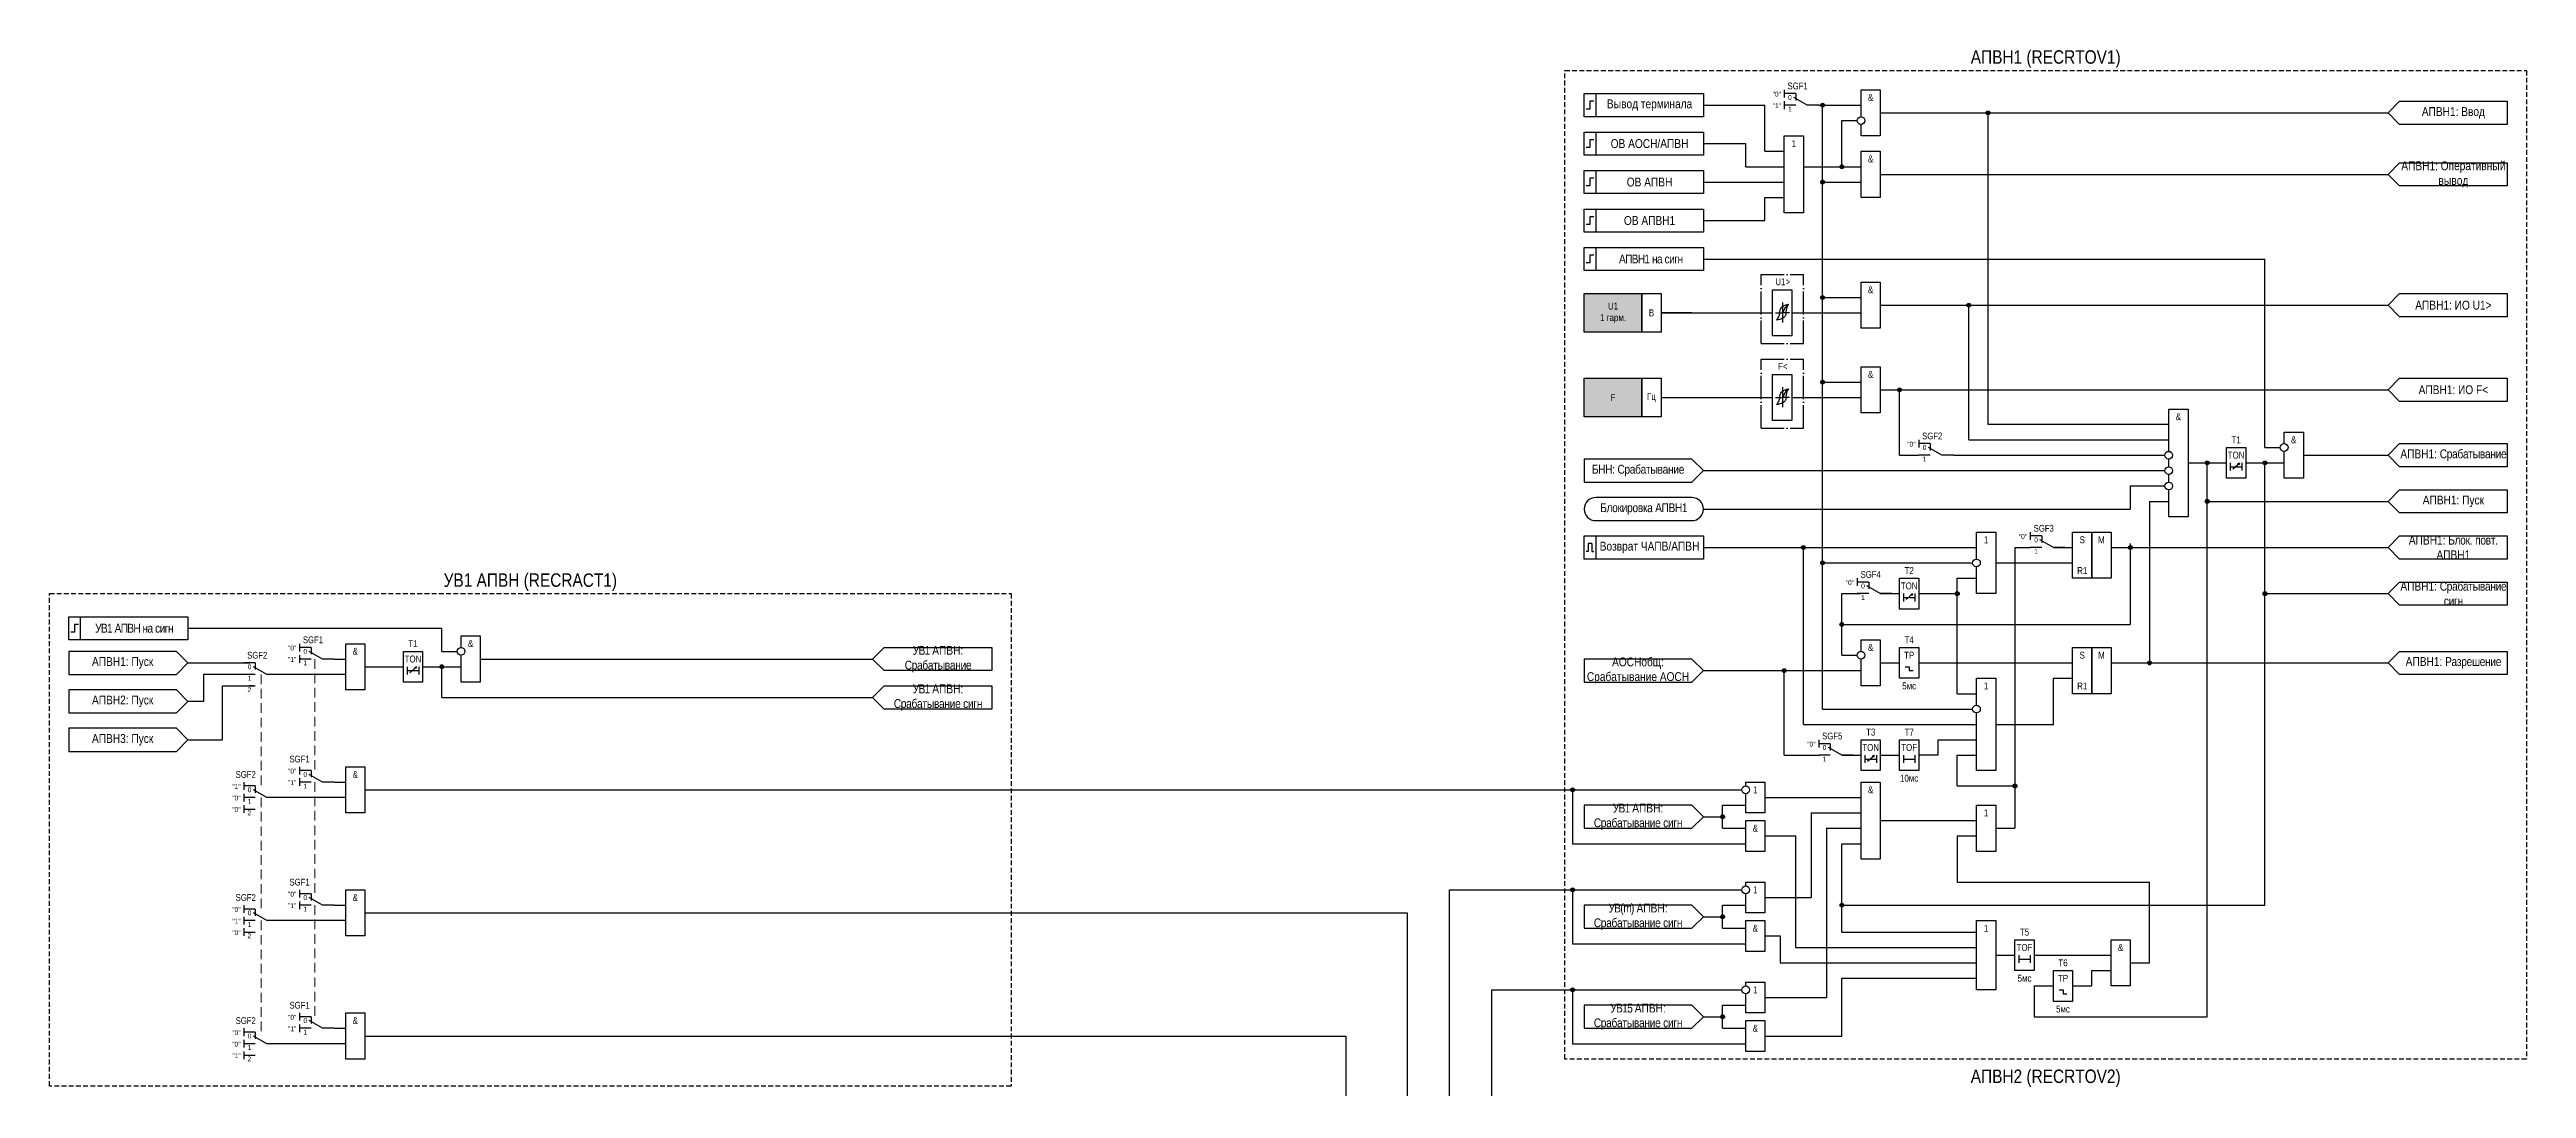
# Model space of a CAD drawing. Header units: millimetres. Extents: x -1017 to 1389, y -932 to 1669.
# Drawn here: x -354 to 290, y -410 to -140 of the extents above; entities that cross this region are included whole.
import ezdxf
from ezdxf.enums import TextEntityAlignment as Align

# ---------------------------------------------------------------- set-up
doc = ezdxf.new("R2010")
doc.units = ezdxf.units.MM
doc.linetypes.add('ACAD_ISO04W100', pattern=[30, 24, -3, 0, -3])
doc.linetypes.add('штриховая2', pattern=[0.375, 0.25, -0.125])
doc.layers.add('Основная', color=7, linetype='Continuous')
doc.layers.add('Штриховая', color=7, linetype='штриховая2', lineweight=20)
doc.styles.add('1.8_Gost_RD', font='ARIALN.TTF', dxfattribs={"height": 1.8})
doc.styles.add('2.5_Gost_RD', font='ARIALN.TTF', dxfattribs={"height": 2.5})
doc.styles.add('3.5_Gost_RD', font='ARIALN.TTF', dxfattribs={"height": 3.5})
doc.styles.add('Вывод', font='ARIALN.TTF', dxfattribs={"height": 2.5})
doc.styles.add('Компонент', font='ARIALN.TTF', dxfattribs={"height": 3.5})

# ---------------------------------------------------------------- blocks, each defined once
blk = doc.blocks.new('Точка')
at = {"ltscale": 100}
h = blk.add_hatch(color=256, dxfattribs=at)
h.dxf.hatch_style = 1
edge = h.paths.add_edge_path()
edge.add_arc((0, 0), 0.5, 0, 360)
blk.add_circle((0, 0), 0.5, dxfattribs=at)
blk = doc.blocks.new('*U79')
at = {"layer": 'Основная', "color": 0}
blk.add_line((0, 0), (7, 4), dxfattribs=at)
at = {"layer": 'Основная', "ltscale": 0.35}
blk.add_line((6, 6), (6, 2.5), dxfattribs=at)
blk = doc.blocks.new('*U91')
at = {"layer": 'Основная', "color": 0}
for p, q in [((-3, 6), (-9, 6)), ((-3, 0), (-9, 0)), ((9, 0), (3, 0))]:
    blk.add_line(p, q, dxfattribs=at)
at = {"layer": 'Основная', "ltscale": 0.25, "xscale": -1}
blk.add_blockref('*U79', (3, 0), dxfattribs=at)
at = {"layer": 'Основная'}
for tag, height, style, p in [('В1', 2.5, 'Вывод', (-13, 6)), ('В2', 2.5, 'Вывод', (-6, 4)), ('ОУ', 3.5, 'Компонент', (-2, 10)), ('В3', 2.5, 'Вывод', (-6, -2))]:
    blk.add_attdef(tag, text='', height=height, dxfattribs=dict(at, style=style)).set_placement(p, align=Align.MIDDLE_CENTER)
blk = doc.blocks.new('*U70')
at = {"layer": 'Основная', "linetype": 'ACAD_ISO04W100', "ltscale": 0.25}
for p, q in [((0, 0), (11, 0)), ((0, -18), (0, 0)), ((11, -18), (11, 0)), ((0, -18), (11, -18))]:
    blk.add_line(p, q, dxfattribs=at)
at = {"layer": 'Основная', "style": 'Компонент'}
blk.add_attdef('ОУ', text='', height=3.5, dxfattribs=at).set_placement((11, 0), align=Align.MIDDLE_CENTER)
blk = doc.blocks.new('*U92')
at = {"layer": 'Основная', "color": 0}
for p, q in [((-3, 6), (-9, 6)), ((-3, 0), (-9, 0)), ((9, 0), (3, 0))]:
    blk.add_line(p, q, dxfattribs=at)
at = {"layer": 'Основная', "ltscale": 0.25, "xscale": -1}
blk.add_blockref('*U79', (3, 0), dxfattribs=at)
at = {"layer": 'Основная'}
for tag, height, style, p in [('В1', 2.5, 'Вывод', (-13, 6)), ('В2', 2.5, 'Вывод', (-6, 4)), ('ОУ', 3.5, 'Компонент', (-2, 10)), ('В3', 2.5, 'Вывод', (-6, -2))]:
    blk.add_attdef(tag, text='', height=height, dxfattribs=dict(at, style=style)).set_placement(p, align=Align.MIDDLE_CENTER)
blk = doc.blocks.new('*U93')
at = {"layer": 'Основная', "color": 0}
for p, q in [((-3, 6), (-9, 6)), ((-3, 0), (-9, 0)), ((9, 0), (3, 0))]:
    blk.add_line(p, q, dxfattribs=at)
at = {"layer": 'Основная', "ltscale": 0.25, "xscale": -1}
blk.add_blockref('*U79', (3, 0), dxfattribs=at)
at = {"layer": 'Основная'}
for tag, height, style, p in [('ОУ', 3.5, 'Компонент', (-9, 12)), ('В1', 2.5, 'Вывод', (-13, 6)), ('В2', 2.5, 'Вывод', (-6, 4)), ('В3', 2.5, 'Вывод', (-6, -2))]:
    blk.add_attdef(tag, text='', height=height, dxfattribs=dict(at, style=style)).set_placement(p, align=Align.MIDDLE_CENTER)
blk = doc.blocks.new('*U94')
at = {"layer": 'Основная', "color": 0}
for p, q in [((-3, 6), (-9, 6)), ((-3, 0), (-9, 0)), ((9, 0), (3, 0))]:
    blk.add_line(p, q, dxfattribs=at)
at = {"layer": 'Основная', "ltscale": 0.25, "xscale": -1}
blk.add_blockref('*U79', (3, 0), dxfattribs=at)
at = {"layer": 'Основная'}
for tag, height, style, p in [('ОУ', 3.5, 'Компонент', (-8, 12)), ('В1', 2.5, 'Вывод', (-13, 6)), ('В2', 2.5, 'Вывод', (-6, 4)), ('В3', 2.5, 'Вывод', (-6, -2))]:
    blk.add_attdef(tag, text='', height=height, dxfattribs=dict(at, style=style)).set_placement(p, align=Align.MIDDLE_CENTER)

msp = doc.modelspace()

# ---------------------------------------------------------------- hatches: boundary and pattern name
at = {"ltscale": 100, "true_color": 0xf7941d}
h = msp.add_hatch(color=30, dxfattribs=at)
h.dxf.hatch_style = 1
h.paths.add_polyline_path([(45, -203), (60, -203), (60, -213), (45, -213)])
h = msp.add_hatch(color=30, dxfattribs=at)
h.dxf.hatch_style = 1
h.paths.add_polyline_path([(45, -225), (60, -225), (60, -235), (45, -235)])

# ---------------------------------------------------------------- linework, layer by layer
at = {"ltscale": 100}
for p, q in [((213.7, -248.54), (215.37, -247.05)), ((215.37, -247.05), (214.85, -247.27)), ((215.37, -247.05), (215.11, -247.52)), ((47, -268), (47, -270)), ((47, -270), (47.5, -270)), ((102, -315), (102, -269)), ((187, -268), (187, -289)), ((112, -297), (112, -281)), ((128.7, -282.54), (130.37, -281.05)), ((130.37, -281.05), (129.85, -281.27)), ((130.37, -281.05), (130.11, -281.52)), ((142, -281), (142, -277)), ((142, -307), (142, -281)), ((-252, -296), (-252, -290)), ((-277, -302), (-295, -302)), ((-280, -298), (-279, -298)), ((-260.3, -301.54), (-258.63, -300.05)), ((-258.63, -300.05), (-259.15, -300.27)), ((-258.63, -300.05), (-258.89, -300.52)), ((-252, -308), (-252, -300)), ((97, -323), (97, -301)), ((-303.5, -305), (-300.5, -305)), ((167, -315), (167, -303)), ((107, -311), (142, -311)), ((137, -323), (137, -319)), ((118.7, -324.54), (120.37, -323.05)), ((120.37, -323.05), (119.85, -323.27)), ((120.37, -323.05), (120.11, -323.52)), ((122, -323), (127, -323)), ((137, -323), (132, -323)), ((142, -331), (142, -323)), ((92, -334), (97, -334)), ((104, -338), (104, -360)), ((100, -373), (100, -344)), ((108, -342), (108, -386)), ((112, -369), (112, -346)), ((142, -344), (142, -356)), ((192, -377), (192, -356)), ((96, -370), (96, -377)), ((177, -383), (177, -379)), ((162, -383), (162, -391)), ((162, -383), (167, -383))]:
    msp.add_line(p, q, dxfattribs=at)
at = {"color": 3, "ltscale": 100}
for p, q in [((129.5, -301), (130.5, -301)), ((169.5, -385), (170.5, -385))]:
    msp.add_line(p, q, dxfattribs=at)
at = {"color": 6, "ltscale": 100}
for p, q in [((-277, -334), (-295, -334)), ((-280, -330), (-279, -330)), ((42, -332), (42, -346)), ((-303.5, -337), (-300.5, -337)), ((76, -339), (81, -339)), ((81, -342), (81, -336)), ((42, -358), (42, -372)), ((-277, -366), (-295, -366)), ((-280, -362), (-279, -362)), ((-272, -364), (-1, -364)), ((-1, -364), (-1, -597)), ((76, -365), (81, -365)), ((81, -368), (81, -362)), ((-303.5, -369), (-300.5, -369)), ((42, -384), (42, -398)), ((76, -391), (81, -391)), ((81, -394), (81, -388)), ((-277, -398), (-295, -398)), ((-280, -394), (-279, -394)), ((-272, -396), (-17, -396)), ((-17, -396), (-17, -862)), ((-303.5, -401), (-300.5, -401))]:
    msp.add_line(p, q, dxfattribs=at)
at = {"ltscale": 100}
for points in [[(45, -203), (60, -203), (60, -213), (45, -213)], [(60, -203), (65, -203), (65, -213), (60, -213)], [(45, -225), (60, -225), (60, -235), (45, -235)], [(60, -225), (65, -225), (65, -235), (60, -235)], [(212, -243), (217, -243), (217, -251), (212, -251)], [(172, -265), (177, -265), (177, -277), (172, -277)], [(177, -265), (182, -265), (182, -277), (177, -277)], [(127, -277), (132, -277), (132, -285), (127, -285)], [(-262, -296), (-257, -296), (-257, -304), (-262, -304)], [(172, -295), (177, -295), (177, -307), (172, -307)], [(177, -295), (182, -295), (182, -307), (177, -307)], [(117, -319), (122, -319), (122, -327), (117, -327)]]:
    msp.add_lwpolyline(points, close=True, dxfattribs=at)
for points in [[(213, -247), (213, -249)], [(213, -248), (216, -248)], [(216, -247), (216, -249)], [(128, -281), (128, -283)], [(128, -282), (131, -282)], [(131, -281), (131, -283)], [(-302, -302), (-314, -302), (-314, -309), (-318, -309)], [(-261, -300), (-261, -302)], [(-261, -301), (-258, -301)], [(-258, -300), (-258, -302)], [(-318, -319), (-309, -319), (-309, -305), (-301, -305), (-301, -305), (-302, -305)], [(118, -323), (118, -325)], [(118, -324), (121, -324)], [(121, -323), (121, -325)], [(92, -396), (112, -396), (112, -381), (147, -381)]]:
    msp.add_lwpolyline(points, dxfattribs=at)
msp.add_lwpolyline([(48, -262), (73, -262, 1), (73, -256), (48, -256, 1)], format="xyb", close=True, dxfattribs=at)
at = {"color": 3, "ltscale": 100}
for points in [[(127, -295), (132, -295), (132, -303), (127, -303)], [(127, -319), (132, -319), (132, -327), (127, -327)], [(157, -371), (162, -371), (162, -379), (157, -379)], [(167, -379), (172, -379), (172, -387), (167, -387)]]:
    msp.add_lwpolyline(points, close=True, dxfattribs=at)
for points in [[(128.5, -300), (129.5, -300)], [(129.5, -300), (129.5, -301)], [(128, -323), (128, -325)], [(128, -324), (131, -324)], [(131, -323), (131, -325)], [(158, -375), (158, -377)], [(158, -376), (161, -376)], [(161, -375), (161, -377)], [(168.5, -384), (169.5, -384)], [(169.5, -384), (169.5, -385)]]:
    msp.add_lwpolyline(points, dxfattribs=at)
at = {"layer": 'Основная', "ltscale": 100}
for p, q in [((92, -166), (92, -154)), ((97, -150), (97, -152)), ((97, -153), (97, -155)), ((107, -311), (107, -154)), ((150, -237), (150, -156)), ((87, -170), (87, -164)), ((92, -184), (92, -178)), ((222, -243), (222, -194)), ((94, -203.5), (94, -202)), ((94, -202), (99, -202)), ((94, -211), (94, -203)), ((99, -202), (99, -208)), ((145, -241), (145, -206)), ((73, -208), (65, -208)), ((94, -214), (94, -211)), ((99, -208), (117, -208)), ((99, -208), (99, -214)), ((99, -214), (94, -214)), ((94, -225.5), (94, -224)), ((94, -224), (99, -224)), ((94, -233), (94, -225)), ((99, -224), (99, -230)), ((99, -230), (117, -230)), ((99, -230), (99, -236)), ((122, -228), (132, -228)), ((127, -245), (127, -228)), ((94, -236), (94, -233)), ((99, -236), (94, -236)), ((197, -237), (150, -237)), ((132, -241), (132, -243)), ((145, -241), (197, -241)), ((76, -249), (196, -249)), ((207, -391), (207, -247)), ((222, -362), (222, -247)), ((187, -253), (187, -259)), ((192, -257), (192, -299)), ((76, -259), (187, -259)), ((157, -269), (157, -342)), ((161, -265), (161, -267)), ((182, -269), (254, -269)), ((107, -273), (146, -273)), ((152, -273), (172, -273)), ((112, -281), (117, -281)), ((116, -277), (116, -279)), ((112, -289), (187, -289)), ((-289, -294), (-289, -296)), ((-289, -297), (-289, -299)), ((76, -301), (117, -301)), ((132, -299), (172, -299)), ((182, -299), (254, -299)), ((167, -303), (172, -303)), ((152, -315), (167, -315)), ((106, -319), (106, -321)), ((97, -323), (106, -323)), ((97, -334), (102, -334)), ((102, -334), (107, -334)), ((107, -334), (112, -334)), ((112, -334), (117, -334)), ((142, -331), (157, -331)), ((104, -338), (107, -338)), ((107, -338), (112, -338)), ((112, -338), (117, -338)), ((122, -340), (147, -340)), ((92, -344), (100, -344)), ((108, -342), (112, -342)), ((112, -342), (117, -342)), ((112, -346), (117, -346)), ((142, -344), (147, -344)), ((152, -342), (157, -342)), ((92, -360), (104, -360)), ((142, -356), (192, -356)), ((112, -362), (222, -362)), ((92, -370), (96, -370)), ((100, -373), (147, -373)), ((112, -369), (147, -369)), ((96, -377), (147, -377)), ((152, -375), (157, -375)), ((162, -375), (182, -375)), ((177, -379), (182, -379)), ((187, -377), (192, -377)), ((92, -386), (108, -386)), ((172, -383), (177, -383)), ((162, -391), (207, -391))]:
    msp.add_line(p, q, dxfattribs=at)
at = {"layer": 'Основная'}
for p, q in [((96.6, -205.28), (96.6, -210.48)), ((96.6, -227.28), (96.6, -232.48))]:
    msp.add_line(p, q, dxfattribs=at)
at = {"layer": 'Основная', "color": 7, "ltscale": 100}
for p, q in [((65, -208), (94, -208)), ((94.79, -208), (96.6, -208)), ((98.42, -208), (96.6, -208)), ((65, -230), (94, -230)), ((94.79, -230), (96.6, -230)), ((98.42, -230), (96.6, -230))]:
    msp.add_line(p, q, dxfattribs=at)
at = {"layer": 'Основная', "color": 6, "ltscale": 100}
for p, q in [((-289, -326), (-289, -328)), ((-303.5, -330), (-303.5, -332)), ((-303.5, -333), (-303.5, -335)), ((-289, -329), (-289, -331)), ((-303.5, -336), (-303.5, -338)), ((81, -336), (87, -336)), ((42, -346), (87, -346)), ((81, -342), (87, -342)), ((-289, -358), (-289, -360)), ((-303.5, -362), (-303.5, -364)), ((-303.5, -365), (-303.5, -367)), ((-289, -361), (-289, -363)), ((81, -362), (87, -362)), ((-303.5, -368), (-303.5, -370)), ((42, -372), (87, -372)), ((81, -368), (87, -368)), ((-289, -390), (-289, -392)), ((81, -388), (87, -388)), ((-303.5, -394), (-303.5, -396)), ((-303.5, -397), (-303.5, -399)), ((-289, -393), (-289, -395)), ((42, -398), (87, -398)), ((81, -394), (87, -394)), ((-303.5, -400), (-303.5, -402))]:
    msp.add_line(p, q, dxfattribs=at)
at = {"layer": 'Основная', "linetype": 'штриховая2', "ltscale": 5}
msp.add_lwpolyline([(40, -145), (290, -145), (290, -402), (40, -402)], close=True, dxfattribs=at)
at = {"layer": 'Основная', "ltscale": 100}
for points in [[(45, -151), (48, -151), (48, -157), (45, -157)], [(45, -151), (76, -151), (76, -157), (45, -157)], [(285, -153), (285, -159), (257, -159), (254, -156), (257, -153)], [(45, -161), (48, -161), (48, -167), (45, -167)], [(45, -161), (76, -161), (76, -167), (45, -167)], [(97, -162), (102, -162), (102, -182), (97, -182)], [(117, -166), (122, -166), (122, -178), (117, -178)], [(45, -171), (48, -171), (48, -177), (45, -177)], [(45, -171), (76, -171), (76, -177), (45, -177)], [(285, -169), (285, -175), (257, -175), (254, -172), (257, -169)], [(45, -181), (48, -181), (48, -187), (45, -187)], [(45, -181), (76, -181), (76, -187), (45, -187)], [(45, -191), (48, -191), (48, -197), (45, -197)], [(45, -191), (76, -191), (76, -197), (45, -197)], [(117, -200), (122, -200), (122, -212), (117, -212)], [(285, -203), (285, -209), (257, -209), (254, -206), (257, -203)], [(117, -222), (122, -222), (122, -234), (117, -234)], [(285, -225), (285, -231), (257, -231), (254, -228), (257, -225)], [(285, -242), (285, -248), (257, -248), (254, -245), (257, -242)], [(285, -254), (285, -260), (257, -260), (254, -257), (257, -254)], [(45, -266), (48, -266), (48, -272), (45, -272)], [(45, -266), (76, -266), (76, -272), (45, -272)], [(285, -266), (285, -272), (257, -272), (254, -269), (257, -266)], [(285, -278), (285, -284), (257, -284), (254, -281), (257, -278)], [(-349, -287), (-346, -287), (-346, -293), (-349, -293)], [(-349, -287), (-318, -287), (-318, -293), (-349, -293)], [(-109, -295), (-109, -301), (-137, -301), (-140, -298), (-137, -295)], [(285, -296), (285, -302), (257, -302), (254, -299), (257, -296)], [(-109, -305), (-109, -311), (-137, -311), (-140, -308), (-137, -305)], [(117, -330), (122, -330), (122, -350), (117, -350)], [(147, -336), (152, -336), (152, -348), (147, -348)], [(147, -366), (152, -366), (152, -384), (147, -384)], [(182, -371), (187, -371), (187, -383), (182, -383)]]:
    msp.add_lwpolyline(points, close=True, dxfattribs=at)
at = {"layer": 'Основная', "lineweight": 30, "ltscale": 100}
for points in [[(47.5, -153), (46.5, -153), (46.5, -155), (45.5, -155)], [(47.5, -163), (46.5, -163), (46.5, -165), (45.5, -165)], [(47.5, -173), (46.5, -173), (46.5, -175), (45.5, -175)], [(47.5, -183), (46.5, -183), (46.5, -185), (45.5, -185)], [(47.5, -193), (46.5, -193), (46.5, -195), (45.5, -195)], [(47, -268), (46, -268), (46, -270), (45.5, -270)], [(-346.5, -289), (-347.5, -289), (-347.5, -291), (-348.5, -291)]]:
    msp.add_lwpolyline(points, dxfattribs=at)
at = {"layer": 'Основная', "ltscale": 100}
for points in [[(76, -154), (92, -154)], [(106, -154), (117, -154)], [(117, -157), (117, -150), (122, -150), (122, -162), (117, -162), (117, -159)], [(102, -170), (112, -170), (112, -158), (116, -158)], [(122, -156), (254, -156)], [(76, -164), (87, -164)], [(92, -166), (97, -166)], [(87, -170), (97, -170)], [(102, -170), (117, -170)], [(102, -170), (107, -170)], [(102, -170), (107, -170), (107, -170), (107, -170)], [(122, -172), (122, -172), (122, -172), (254, -172)], [(76, -174), (97, -174)], [(92, -178), (97, -178)], [(107, -174), (117, -174)], [(76, -184), (92, -184)], [(76, -194), (222, -194)], [(107, -204), (117, -204)], [(122, -206), (254, -206)], [(107, -226), (117, -226)], [(127, -228), (254, -228)], [(197, -244), (197, -233), (202, -233), (202, -261), (197, -261), (197, -254)], [(222, -243), (226, -243)], [(227, -242), (227, -239), (232, -239), (232, -251), (227, -251), (227, -244)], [(76, -249), (73, -246), (45, -246), (45, -252), (73, -252), (76, -249)], [(127, -245), (132, -245)], [(141, -245), (196, -245)], [(197, -248), (197, -246)], [(197, -252), (197, -250)], [(202, -247), (212, -247)], [(202, -247), (212, -247), (212, -247), (212, -247)], [(217, -247), (227, -247)], [(232, -245), (254, -245)], [(187, -253), (196, -253)], [(192, -257), (197, -257)], [(207, -257), (254, -257)], [(76, -269), (147, -269)], [(147, -272), (147, -265), (152, -265), (152, -281), (147, -281), (147, -274)], [(157, -269), (161, -269)], [(167, -269), (172, -269)], [(112, -281), (116, -281)], [(122, -281), (127, -281)], [(132, -281), (142, -281)], [(142, -277), (147, -277)], [(222, -281), (254, -281)], [(-318, -299), (-321, -296), (-349, -296), (-349, -302), (-321, -302), (-318, -299)], [(-318, -290), (-252, -290)], [(-277, -303), (-277, -294), (-272, -294), (-272, -306), (-277, -306), (-277, -303)], [(-252, -296), (-248, -296)], [(-247, -295), (-247, -292), (-242, -292), (-242, -304), (-247, -304), (-247, -297)], [(117, -296), (117, -293), (122, -293), (122, -305), (117, -305), (117, -304)], [(-318, -299), (-302, -299)], [(-279, -298), (-277, -298)], [(-272, -300), (-262, -300)], [(-257, -300), (-247, -300)], [(-242, -298), (-140, -298)], [(76, -301), (73, -298), (45, -298), (45, -304), (73, -304), (76, -301)], [(112, -297), (116, -297)], [(117, -304), (117, -298)], [(122, -299), (127, -299)], [(-318, -309), (-321, -306), (-349, -306), (-349, -312), (-321, -312), (-318, -309)], [(-252, -308), (-140, -308)], [(142, -307), (147, -307)], [(147, -310), (147, -303)], [(147, -306), (147, -303), (152, -303), (152, -327), (147, -327), (147, -319)], [(102, -315), (147, -315)], [(142, -311), (146, -311)], [(147, -319), (147, -312)], [(-318, -319), (-321, -316), (-349, -316), (-349, -322), (-321, -322), (-318, -319)], [(137, -319), (142, -319)], [(142, -319), (147, -319)], [(112, -323), (117, -323)], [(142, -323), (147, -323)], [(76, -339), (73, -336), (45, -336), (45, -342), (73, -342), (76, -339)], [(76, -365), (73, -362), (45, -362), (45, -368), (73, -368), (76, -365)], [(76, -391), (73, -388), (45, -388), (45, -394), (73, -394), (76, -391)]]:
    msp.add_lwpolyline(points, dxfattribs=at)
at = {"layer": 'Основная', "color": 3, "linetype": 'штриховая2', "ltscale": 5}
msp.add_lwpolyline([(-354, -281), (-104, -281), (-104, -409), (-354, -409)], close=True, dxfattribs=at)
at = {"layer": 'Основная', "color": 6, "ltscale": 100}
for points in [[(-277, -335), (-277, -326), (-272, -326), (-272, -338), (-277, -338), (-277, -335)], [(-279, -330), (-277, -330)], [(-272, -332), (86, -332)], [(87, -331), (87, -330), (92, -330), (92, -338), (87, -338), (87, -333)], [(87, -341), (87, -340), (92, -340), (92, -348), (87, -348), (87, -341)], [(-277, -367), (-277, -358), (-272, -358), (-272, -370), (-277, -370), (-277, -367)], [(87, -357), (87, -356), (92, -356), (92, -364), (87, -364), (87, -359)], [(-279, -362), (-277, -362)], [(87, -367), (87, -366), (92, -366), (92, -374), (87, -374), (87, -367)], [(87, -383), (87, -382), (92, -382), (92, -390), (87, -390), (87, -385)], [(87, -383), (87, -382), (92, -382), (92, -390), (87, -390), (87, -385)], [(-277, -399), (-277, -390), (-272, -390), (-272, -402), (-277, -402), (-277, -399)], [(87, -393), (87, -392), (92, -392), (92, -400), (87, -400), (87, -393)], [(-279, -394), (-277, -394)]]:
    msp.add_lwpolyline(points, dxfattribs=at)
at = {"layer": 'Основная', "color": 2, "ltscale": 100, "true_color": 0xf1eb1f}
msp.add_lwpolyline([(-272, -469), (10, -469), (10, -358)], dxfattribs=at)
at = {"layer": 'Основная', "color": 2, "ltscale": 100}
msp.add_lwpolyline([(10, -358), (86, -358)], dxfattribs=at)
at = {"layer": 'Основная', "color": 4, "ltscale": 100}
for points in [[(-272, -604), (21, -604), (21, -384)], [(21, -384), (86, -384)]]:
    msp.add_lwpolyline(points, dxfattribs=at)
at = {"layer": 'Основная'}
for centre in [(117, -158), (197, -245), (227, -243), (197, -249), (197, -253), (147, -273), (-247, -296), (117, -297), (147, -311)]:
    msp.add_circle(centre, 1, dxfattribs=at)
at = {"layer": 'Основная', "color": 6}
for centre in [(87, -332), (87, -358), (87, -384), (87, -384), (87, -384)]:
    msp.add_circle(centre, 1, dxfattribs=at)
at = {"layer": 'Основная'}
for points in [[(95.8, -208.08), (95.95, -207.29), (96.44, -206.46), (98.2, -205.74)], [(96.6, -208), (97, -207.28), (97.47, -206.4), (98.2, -205.74)], [(97.48, -208.08), (97.6, -207.29), (97.81, -206.46), (98.2, -205.74)], [(95.8, -208.08), (95.6, -208.87), (95, -209.88)], [(97.48, -208.08), (97.25, -208.87), (96.76, -209.33), (95, -209.88)], [(95.8, -230.08), (95.6, -230.87), (95, -231.88)], [(97.48, -230.08), (97.25, -230.87), (96.76, -231.33), (95, -231.88)], [(95.8, -230.08), (95.95, -229.29), (96.44, -228.46), (98.2, -227.74)], [(96.6, -230), (97, -229.28), (97.47, -228.4), (98.2, -227.74)], [(97.48, -230.08), (97.6, -229.29), (97.81, -228.46), (98.2, -227.74)]]:
    msp.add_spline(points, degree=3, dxfattribs=at)
at = {"layer": 'Штриховая', "color": 6, "ltscale": 10}
for p, q in [((-299, -302), (-299, -332)), ((-285, -298), (-285, -328)), ((-299, -334), (-299, -364)), ((-285, -330), (-285, -360)), ((-299, -366), (-299, -396)), ((-285, -362), (-285, -392))]:
    msp.add_line(p, q, dxfattribs=at)

# ---------------------------------------------------------------- block references
at = {"layer": 'Основная', "ltscale": 0.25}
ref = msp.add_blockref('*U91', (101.5, -154), dxfattribs=dict(at, xscale=0.5, yscale=0.5, zscale=0.5))
ref.add_attrib('ОУ', 'SGF1', dxfattribs={"height": 1.75, "style": 'Компонент'}).set_placement((100.5, -149), align=Align.MIDDLE_CENTER)
ref.add_attrib('В2', '0', dxfattribs={"height": 1.25, "style": 'Вывод'}).set_placement((98.5, -152), align=Align.MIDDLE_CENTER)
ref.add_attrib('В3', '1', dxfattribs={"height": 1.25, "style": 'Вывод'}).set_placement((98.5, -155), align=Align.MIDDLE_CENTER)
at = {"layer": 'Основная', "ltscale": 100}
for p in [(107, -154), (150, -156), (107, -174), (112, -170), (107, -204), (145, -206), (107, -226), (127, -228), (207, -247), (222, -247), (207, -257), (102, -269), (187, -269), (107, -273), (142, -281), (222, -281), (112, -289), (-252, -300), (97, -301), (192, -299), (157, -331), (112, -362)]:
    msp.add_blockref('Точка', p, dxfattribs=at)
at = {"layer": 'Основная', "ltscale": 0.25}
for p in [(91, -198), (91, -220)]:
    msp.add_blockref('*U70', p, dxfattribs=at)
ref = msp.add_blockref('*U91', (136.5, -245), dxfattribs=dict(at, xscale=0.5, yscale=0.5, zscale=0.5))
ref.add_attrib('ОУ', 'SGF2', dxfattribs={"height": 1.75, "style": 'Компонент'}).set_placement((135.5, -240), align=Align.MIDDLE_CENTER)
ref.add_attrib('В2', '0', dxfattribs={"height": 1.25, "style": 'Вывод'}).set_placement((133.5, -243), align=Align.MIDDLE_CENTER)
ref.add_attrib('В3', '1', dxfattribs={"height": 1.25, "style": 'Вывод'}).set_placement((133.5, -246), align=Align.MIDDLE_CENTER)
ref = msp.add_blockref('*U91', (165.5, -269), dxfattribs=dict(at, xscale=0.5, yscale=0.5, zscale=0.5))
ref.add_attrib('ОУ', 'SGF3', dxfattribs={"height": 1.75, "style": 'Компонент'}).set_placement((164.5, -264), align=Align.MIDDLE_CENTER)
ref.add_attrib('В2', '0', dxfattribs={"height": 1.25, "style": 'Вывод'}).set_placement((162.5, -267), align=Align.MIDDLE_CENTER)
ref.add_attrib('В3', '1', dxfattribs={"height": 1.25, "style": 'Вывод'}).set_placement((162.5, -270), align=Align.MIDDLE_CENTER)
ref = msp.add_blockref('*U91', (120.5, -281), dxfattribs=dict(at, xscale=0.5, yscale=0.5, zscale=0.5))
ref.add_attrib('ОУ', 'SGF4', dxfattribs={"height": 1.75, "style": 'Компонент'}).set_placement((119.5, -276), align=Align.MIDDLE_CENTER)
ref.add_attrib('В2', '0', dxfattribs={"height": 1.25, "style": 'Вывод'}).set_placement((117.5, -279), align=Align.MIDDLE_CENTER)
ref.add_attrib('В3', '1', dxfattribs={"height": 1.25, "style": 'Вывод'}).set_placement((117.5, -282), align=Align.MIDDLE_CENTER)
ref = msp.add_blockref('*U92', (-299, -302), dxfattribs=dict(at, xscale=0.5, yscale=0.5, zscale=0.5))
ref.add_attrib('ОУ', 'SGF2', dxfattribs={"height": 1.75, "style": 'Компонент'}).set_placement((-300, -297), align=Align.MIDDLE_CENTER)
ref.add_attrib('В2', '0', dxfattribs={"height": 1.25, "style": 'Вывод'}).set_placement((-302, -300), align=Align.MIDDLE_CENTER)
ref.add_attrib('В3', '1', dxfattribs={"height": 1.25, "style": 'Вывод'}).set_placement((-302, -303), align=Align.MIDDLE_CENTER)
ref = msp.add_blockref('*U91', (-284.5, -298), dxfattribs=dict(at, xscale=0.5, yscale=0.5, zscale=0.5))
ref.add_attrib('ОУ', 'SGF1', dxfattribs={"height": 1.75, "style": 'Компонент'}).set_placement((-285.5, -293), align=Align.MIDDLE_CENTER)
ref.add_attrib('В2', '0', dxfattribs={"height": 1.25, "style": 'Вывод'}).set_placement((-287.5, -296), align=Align.MIDDLE_CENTER)
ref.add_attrib('В3', '1', dxfattribs={"height": 1.25, "style": 'Вывод'}).set_placement((-287.5, -299), align=Align.MIDDLE_CENTER)
ref = msp.add_blockref('*U91', (110.5, -323), dxfattribs=dict(at, xscale=0.5, yscale=0.5, zscale=0.5))
ref.add_attrib('ОУ', 'SGF5', dxfattribs={"height": 1.75, "style": 'Компонент'}).set_placement((109.5, -318), align=Align.MIDDLE_CENTER)
ref.add_attrib('В2', '0', dxfattribs={"height": 1.25, "style": 'Вывод'}).set_placement((107.5, -321), align=Align.MIDDLE_CENTER)
ref.add_attrib('В3', '1', dxfattribs={"height": 1.25, "style": 'Вывод'}).set_placement((107.5, -324), align=Align.MIDDLE_CENTER)
at = {"layer": 'Основная', "color": 6, "ltscale": 0.25}
ref = msp.add_blockref('*U94', (-299, -334), dxfattribs=dict(at, xscale=0.5, yscale=0.5, zscale=0.5))
ref.add_attrib('ОУ', 'SGF2', dxfattribs={"height": 1.75, "style": 'Компонент'}).set_placement((-303, -328), align=Align.MIDDLE_CENTER)
ref.add_attrib('В2', '0', dxfattribs={"height": 1.25, "style": 'Вывод'}).set_placement((-302, -332), align=Align.MIDDLE_CENTER)
ref.add_attrib('В3', '1', dxfattribs={"height": 1.25, "style": 'Вывод'}).set_placement((-302, -335), align=Align.MIDDLE_CENTER)
ref = msp.add_blockref('*U93', (-284.5, -330), dxfattribs=dict(at, xscale=0.5, yscale=0.5, zscale=0.5))
ref.add_attrib('ОУ', 'SGF1', dxfattribs={"height": 1.75, "style": 'Компонент'}).set_placement((-289, -324), align=Align.MIDDLE_CENTER)
ref.add_attrib('В2', '0', dxfattribs={"height": 1.25, "style": 'Вывод'}).set_placement((-287.5, -328), align=Align.MIDDLE_CENTER)
ref.add_attrib('В3', '1', dxfattribs={"height": 1.25, "style": 'Вывод'}).set_placement((-287.5, -331), align=Align.MIDDLE_CENTER)
at = {"layer": 'Основная', "color": 6, "ltscale": 100}
for p in [(42, -332), (81, -339), (42, -358), (81, -365), (42, -384), (81, -391)]:
    msp.add_blockref('Точка', p, dxfattribs=at)
at = {"layer": 'Основная', "color": 6, "ltscale": 0.25}
ref = msp.add_blockref('*U94', (-299, -366), dxfattribs=dict(at, xscale=0.5, yscale=0.5, zscale=0.5))
ref.add_attrib('ОУ', 'SGF2', dxfattribs={"height": 1.75, "style": 'Компонент'}).set_placement((-303, -360), align=Align.MIDDLE_CENTER)
ref.add_attrib('В2', '0', dxfattribs={"height": 1.25, "style": 'Вывод'}).set_placement((-302, -364), align=Align.MIDDLE_CENTER)
ref.add_attrib('В3', '1', dxfattribs={"height": 1.25, "style": 'Вывод'}).set_placement((-302, -367), align=Align.MIDDLE_CENTER)
ref = msp.add_blockref('*U93', (-284.5, -362), dxfattribs=dict(at, xscale=0.5, yscale=0.5, zscale=0.5))
ref.add_attrib('ОУ', 'SGF1', dxfattribs={"height": 1.75, "style": 'Компонент'}).set_placement((-289, -356), align=Align.MIDDLE_CENTER)
ref.add_attrib('В2', '0', dxfattribs={"height": 1.25, "style": 'Вывод'}).set_placement((-287.5, -360), align=Align.MIDDLE_CENTER)
ref.add_attrib('В3', '1', dxfattribs={"height": 1.25, "style": 'Вывод'}).set_placement((-287.5, -363), align=Align.MIDDLE_CENTER)
ref = msp.add_blockref('*U94', (-299, -398), dxfattribs=dict(at, xscale=0.5, yscale=0.5, zscale=0.5))
ref.add_attrib('ОУ', 'SGF2', dxfattribs={"height": 1.75, "style": 'Компонент'}).set_placement((-303, -392), align=Align.MIDDLE_CENTER)
ref.add_attrib('В2', '0', dxfattribs={"height": 1.25, "style": 'Вывод'}).set_placement((-302, -396), align=Align.MIDDLE_CENTER)
ref.add_attrib('В3', '1', dxfattribs={"height": 1.25, "style": 'Вывод'}).set_placement((-302, -399), align=Align.MIDDLE_CENTER)
ref = msp.add_blockref('*U93', (-284.5, -394), dxfattribs=dict(at, xscale=0.5, yscale=0.5, zscale=0.5))
ref.add_attrib('ОУ', 'SGF1', dxfattribs={"height": 1.75, "style": 'Компонент'}).set_placement((-289, -388), align=Align.MIDDLE_CENTER)
ref.add_attrib('В2', '0', dxfattribs={"height": 1.25, "style": 'Вывод'}).set_placement((-287.5, -392), align=Align.MIDDLE_CENTER)
ref.add_attrib('В3', '1', dxfattribs={"height": 1.25, "style": 'Вывод'}).set_placement((-287.5, -395), align=Align.MIDDLE_CENTER)

# ---------------------------------------------------------------- texts
at = {"color": 30, "ltscale": 100, "char_height": 3.5, "width": 250, "attachment_point": 5, "style": '3.5_Gost_RD'}
for s, insert in [('АПВН1 (RECRTOV1)', (165, -142)), ('УВ1 АПВН (RECRACT1)', (-229, -278)), ('АПВН2 (RECRTOV2)', (165, -407))]:
    msp.add_mtext(s, dxfattribs=dict(at, insert=insert))
at = {"ltscale": 100, "char_height": 1.8, "attachment_point": 5}
for s, insert, width, style in [('U1\\P1 гарм.', (52.5, -208), 15, '1.8_Gost_RD'), ('В ', (62.5, -208), 5, '1.8_Gost_RD'), ('F', (52.5, -230), 15, '1.8_Gost_RD'), ('Гц', (62.5, -230), 5, '1.8_Gost_RD'), ('TON', (214.5, -245), 5, '2.5_Gost_RD'), ('T1', (214.5, -241), 5, '2.5_Gost_RD'), ('S', (174.5, -267), 5, '2.5_Gost_RD'), ('М', (179.5, -267), 5, '2.5_Gost_RD'), ('T2', (129.5, -275), 5, '2.5_Gost_RD'), ('R1', (174.5, -275), 5, '2.5_Gost_RD'), ('TON', (129.5, -279), 5, '2.5_Gost_RD'), ('T1', (-259.5, -294), 5, '2.5_Gost_RD'), ('S', (174.5, -297), 5, '2.5_Gost_RD'), ('М', (179.5, -297), 5, '2.5_Gost_RD'), ('TON', (-259.5, -298), 5, '2.5_Gost_RD'), ('R1', (174.5, -305), 5, '2.5_Gost_RD'), ('TON', (119.5, -321), 5, '2.5_Gost_RD'), ('T3', (119.5, -317), 5, '2.5_Gost_RD')]:
    msp.add_mtext(s, dxfattribs=dict(at, insert=insert, width=width, style=style))
at = {"color": 3, "ltscale": 100, "char_height": 1.8, "width": 5, "attachment_point": 5, "style": '2.5_Gost_RD'}
for s, insert in [('TP', (129.5, -297)), ('T4', (129.5, -293)), ('5мс', (129.5, -305)), ('TOF', (129.5, -321)), ('T7', (129.5, -317)), ('10мс', (129.5, -329)), ('TOF', (159.5, -373)), ('T5', (159.5, -369)), ('T6', (169.5, -377)), ('5мс', (159.5, -381)), ('TP', (169.5, -381)), ('5мс', (169.5, -389))]:
    msp.add_mtext(s, dxfattribs=dict(at, insert=insert))
at = {"ltscale": 100, "insert": (-301.59, -305.34), "char_height": 1.25, "attachment_point": 3, "style": '3.5_Gost_RD'}
msp.add_mtext_dynamic_manual_height_columns('2', width=2, gutter_width=17.5, heights=[0], dxfattribs=at)
at = {"color": 6, "ltscale": 100, "char_height": 1.25, "style": '3.5_Gost_RD'}
for s, insert, attachment_point in [('"1"', (-306.5, -330.5), 1), ('"0"', (-306.5, -333.5), 1), ('"0"', (-306.5, -336.5), 1), ('2', (-301.59, -337.34), 3), ('"0"', (-306.5, -362.5), 1), ('"1"', (-306.5, -365.5), 1), ('"0"', (-306.5, -368.5), 1), ('2', (-301.59, -369.34), 3), ('"0"', (-306.5, -394.5), 1), ('"0"', (-306.5, -397.5), 1), ('"1"', (-306.5, -400.5), 1), ('2', (-301.59, -401.34), 3)]:
    msp.add_mtext_dynamic_manual_height_columns(s, width=2, gutter_width=17.5, heights=[0], dxfattribs=dict(at, insert=insert, attachment_point=attachment_point))
at = {"layer": 'Основная', "color": 0, "ltscale": 100, "char_height": 2.3, "width": 28, "attachment_point": 5, "style": '2.5_Gost_RD'}
for s, insert in [('{\\C256;Вывод терминала}', (62, -154)), ('{\\C256;ОВ АОСН/АПВН}', (62, -164)), ('{\\C256;ОВ АПВН}', (62, -174)), ('{\\C256;АПВН1: Оперативный вывод}', (271, -172)), ('{\\C256;ОВ АПВН1}', (62, -184)), ('{\\C256;АПВН1: ИО U1>}', (271, -206)), ('{\\C256;АПВН1: ИО F<}', (271, -228)), ('{\\C256;АПВН1: \\T0.95;Срабатывание}', (271, -245)), ('{\\C256;АПВН1: Пуск}', (271, -257)), ('{\\C256;АПВН1: \\T0.95;Блок. повт.\\T1; АПВН1 }', (271, -269)), ('{\\C256;АПВН1: \\T0.95;Срабатывание сигн}', (271, -281)), ('{\\T0.9;\\C256;УВ1 \\T1;АПВН: \\T0.95;Срабатывание}', (-123, -298)), ('{\\C256;АОСНобщ: Срабатывание АОСН}', (59, -301)), ('{\\C256;АПВН1: \\T0.95;Разрешение}', (271, -299)), ('{\\T0.9;\\C256;УВ1 \\T1;АПВН: \\T0.95;Срабатывание сигн}', (-123, -308))]:
    msp.add_mtext(s, dxfattribs=dict(at, insert=insert))
at = {"layer": 'Основная', "ltscale": 100, "char_height": 1.25, "attachment_point": 1, "style": '3.5_Gost_RD'}
for s, insert in [('"0"', (94, -150.5)), ('"1"', (94, -153.5)), ('"0"', (129, -241.5)), ('"0"', (158, -265.5)), ('"0"', (113, -277.5)), ('"0"', (-292, -294.5)), ('"1"', (-292, -297.5)), ('"0"', (103, -319.5))]:
    msp.add_mtext_dynamic_manual_height_columns(s, width=2, gutter_width=17.5, heights=[0], dxfattribs=dict(at, insert=insert))
at = {"layer": 'Основная', "ltscale": 100, "attachment_point": 5, "style": '2.5_Gost_RD'}
for s, insert, char_height, width in [('&', (119.5, -152), 1.8, 5), ('АПВН1: Ввод', (271, -156), 2.3, 28), ('1', (99.5, -164), 1.8, 5), ('&', (119.5, -168), 1.8, 5), ('{\\T0.9; АПВН1 на сигн}', (62, -194), 2.3, 28), ('&', (119.5, -202), 1.8, 5), ('&', (119.5, -224), 1.8, 5), ('&', (199.5, -235), 1.8, 5), ('&', (229.5, -241), 1.8, 5), ('{\\T0.95;БНН: Срабатывание}', (59, -249), 2.3, 28), ('{\\T0.95;Блокировка АПВН1}', (60.5, -259), 2.3, 25), ('Возврат ЧАПВ/АПВН', (62, -269), 2.3, 28), ('1', (149.5, -267), 1.8, 5), ('{\\T0.9;УВ1 АПВН на сигн}', (-332, -290), 2.3, 28), ('&', (-274.5, -296), 1.8, 5), ('&', (-244.5, -294), 1.8, 5), ('&', (119.5, -295), 1.8, 5), ('АПВН1: Пуск', (-335, -299), 2.3, 28), ('АПВН2: Пуск', (-335, -309), 2.3, 28), ('1', (149.5, -305), 1.8, 5), ('АПВН3: Пуск', (-335, -319), 2.3, 28), ('&', (119.5, -332), 1.8, 5), ('{\\T0.9;УВ1 }АПВН: {\\T0.95;Срабатывание сигн}', (59, -339), 2.3, 28), ('1', (149.5, -338), 1.8, 5), ('{\\T0.9;УВ(m) }АПВН: {\\T0.95;Срабатывание сигн}', (59, -365), 2.3, 28), ('1', (149.5, -368), 1.8, 5), ('&', (184.5, -373), 1.8, 5), ('{\\T0.9;УВ15 }АПВН: {\\T0.95;Срабатывание сигн}', (59, -391), 2.3, 28)]:
    msp.add_mtext(s, dxfattribs=dict(at, insert=insert, char_height=char_height, width=width))
at = {"layer": 'Основная', "color": 7, "ltscale": 100, "char_height": 1.8, "attachment_point": 1, "style": '1.8_Gost_RD'}
for s, insert in [('\\pi0.7178;U1>', (94, -199)), ('\\pi1.41276;F<', (94, -221))]:
    msp.add_mtext_dynamic_manual_height_columns(s, width=5, gutter_width=17.5, heights=[0], dxfattribs=dict(at, insert=insert))
at = {"layer": 'Основная', "color": 6, "ltscale": 100, "char_height": 1.25, "attachment_point": 1, "style": '3.5_Gost_RD'}
for s, insert in [('"0"', (-292, -326.5)), ('"1"', (-292, -329.5)), ('"0"', (-292, -358.5)), ('"1"', (-292, -361.5)), ('"0"', (-292, -390.5)), ('"1"', (-292, -393.5))]:
    msp.add_mtext_dynamic_manual_height_columns(s, width=2, gutter_width=17.5, heights=[0], dxfattribs=dict(at, insert=insert))
at = {"layer": 'Основная', "color": 6, "ltscale": 100, "char_height": 1.8, "width": 5, "attachment_point": 5, "style": '2.5_Gost_RD'}
for s, insert in [('&', (-274.5, -328)), ('1', (89.5, -332)), ('&', (89.5, -342)), ('&', (-274.5, -360)), ('1', (89.5, -358)), ('&', (89.5, -368)), ('1', (89.5, -384)), ('1', (89.5, -384)), ('&', (-274.5, -392)), ('&', (89.5, -394))]:
    msp.add_mtext(s, dxfattribs=dict(at, insert=insert))

doc.saveas('drawing.dxf')
